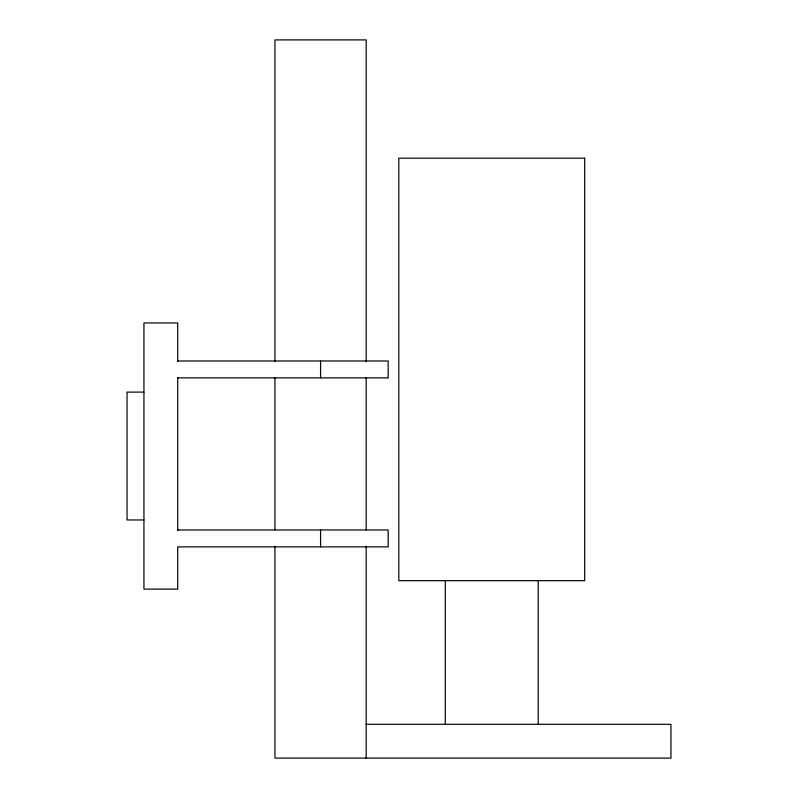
<?xml version="1.0" encoding="UTF-8"?>
<svg xmlns="http://www.w3.org/2000/svg" width="798" height="798" viewBox="0 0 798 798"><rect width="100%" height="100%" fill="white"/><g stroke="black" fill="none" stroke-linecap="round" stroke-linejoin="round"><path stroke-width="1.2" d="M177.745 360.975L388.167 360.975L388.167 377.873L177.745 377.873M143.939 392.107L127.042 392.107L127.042 519.967L143.939 519.967M177.745 529.962L388.167 529.962L388.167 546.869L177.745 546.869L177.745 589.114L143.939 589.114L143.939 322.951L177.745 322.951L177.745 361.514M366.102 724.305L670.958 724.305L670.958 758.1L274.941 758.1L274.941 546.131M538.211 580.665L538.211 724.305M445.274 580.665L445.274 724.305M366.192 361.594L366.192 39.9L274.941 39.9L274.941 361.594M366.192 377.803L366.192 529.922M366.192 546.131L366.192 758.1M320.567 360.975L320.567 377.873M320.567 529.962L320.567 546.869M274.941 377.803L274.941 529.922M177.745 377.683L177.745 530.66M584.685 158.194L398.801 158.194L398.801 580.665L584.685 580.665L584.685 158.194"/></g></svg>
